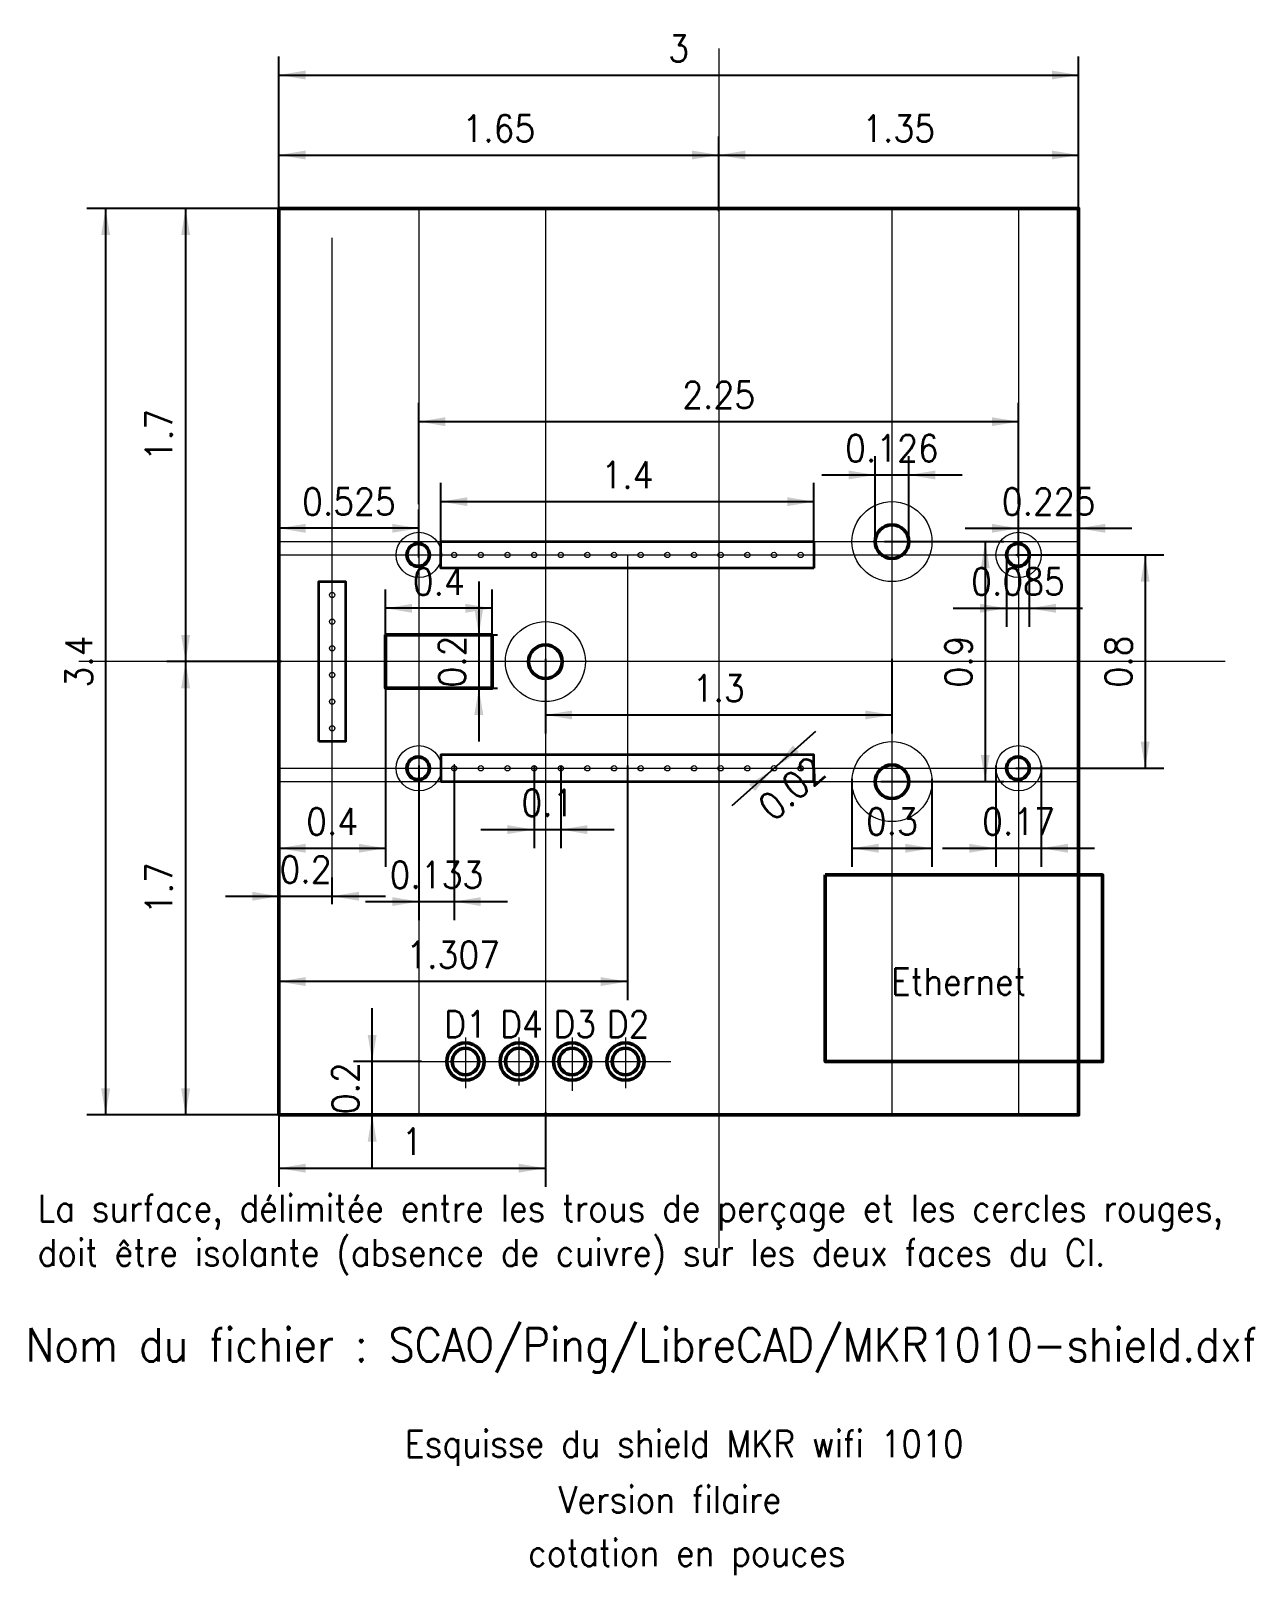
# Model space of a CAD drawing. Header units: inches. Extents: x -2.58 to 2.01, y -3.43 to 2.37.
import ezdxf

# ---------------------------------------------------------------- set-up
doc = ezdxf.new("R2010")
doc.units = ezdxf.units.IN
doc.header["$MEASUREMENT"] = 0
doc.linetypes.add('DASHDOT', pattern=[25.4, 12.7, -6.35, 0, -6.35])
for name, color, linetype, lineweight in [('axe', 7, 'DASHDOT', 13), ('connecteur', 7, 'CONTINUOUS', 35), ('cotation', 7, 'CONTINUOUS', 25), ('pupitre', 7, 'CONTINUOUS', 50), ('shield', 7, 'CONTINUOUS', 50), ('texte', 7, 'CONTINUOUS', 35), ('trous', 7, 'CONTINUOUS', 13), ('trous-fixation', 7, 'CONTINUOUS', 50), ('trous-garde', 1, 'CONTINUOUS', 15)]:
    doc.layers.add(name, color=color, linetype=linetype, lineweight=lineweight)
doc.styles.get("Standard").update_dxf_attribs({"font": 'standard'})
doc.dimstyles.get("Standard").update_dxf_attribs({"dimtxt": 0.1, "dimasz": 0.1, "dimexe": 0.07, "dimexo": -0.01, "dimgap": 0.05, "dimtad": 0, "dimtoh": 1, "dimdec": 3, "dimdsep": 46, "dimtxsty": 'standard', "dimcen": 0.09, "dimadec": 0, "dimazin": 0, "dimtfac": 1, "dimtdec": 4, "dimtofl": 0, "dimtmove": 0, "dimatfit": 3, "dimfxl": 1, "dimtolj": 1, "dimtzin": 0, "dimarcsym": 0})

# ---------------------------------------------------------------- blocks, each defined once
blk = doc.blocks.new('*D1')
at = {"layer": 'cotation', "color": 0, "linetype": 'ByBlock', "lineweight": -2}
blk.add_line((0.0505, -0.5394), (0.3646, -0.2606), dxfattribs=at)
for points in [[(0.2151, -0.3934), (0.2788, -0.3145), (0.3009, -0.3394)], [(0.2001, -0.4066), (0.1363, -0.4855), (0.1142, -0.4606)]]:
    blk.add_solid(points, dxfattribs=at)
at = {"layer": 'cotation', "color": 0, "linetype": 'CONTINUOUS', "lineweight": -2, "insert": (0.2739, -0.4748), "char_height": 0.1, "attachment_point": 5, "rotation": 41.58608}
blk.add_mtext('0.02', dxfattribs=at)
blk = doc.blocks.new('*D2')
at = {"layer": 'cotation', "color": 0, "linetype": 'ByBlock', "lineweight": -2}
for p, q in [((-1.65, 1.69), (-1.65, 2.27)), ((1.35, 1.69), (1.35, 2.27)), ((-1.65, 2.2), (1.35, 2.2))]:
    blk.add_line(p, q, dxfattribs=at)
for points in [[(-1.65, 2.2), (-1.55, 2.2167), (-1.55, 2.1833)], [(1.35, 2.2), (1.25, 2.1833), (1.25, 2.2167)]]:
    blk.add_solid(points, dxfattribs=at)
at = {"layer": 'cotation', "color": 0, "linetype": 'CONTINUOUS', "lineweight": -2, "insert": (-0.15, 2.3), "char_height": 0.1, "attachment_point": 5}
blk.add_mtext('3', dxfattribs=at)
blk = doc.blocks.new('*D3')
at = {"layer": 'cotation', "color": 0, "linetype": 'ByBlock', "lineweight": -2}
for p, q in [((-1.64, 1.7), (-2.37, 1.7)), ((-2.3, 1.7), (-2.3, -1.7)), ((-1.64, -1.7), (-2.37, -1.7))]:
    blk.add_line(p, q, dxfattribs=at)
for points in [[(-2.3, 1.7), (-2.2833, 1.6), (-2.3167, 1.6)], [(-2.3, -1.7), (-2.3167, -1.6), (-2.2833, -1.6)]]:
    blk.add_solid(points, dxfattribs=at)
at = {"layer": 'cotation', "color": 0, "linetype": 'CONTINUOUS', "lineweight": -2, "insert": (-2.4, 0), "char_height": 0.1, "attachment_point": 5, "rotation": 90}
blk.add_mtext('3.4', dxfattribs=at)
blk = doc.blocks.new('*D4')
at = {"layer": 'cotation', "color": 0, "linetype": 'ByBlock', "lineweight": -2}
for p, q in [((-1.64, 1.7), (-2.07, 1.7)), ((-2, 1.7), (-2, 0)), ((-1.64, 0), (-2.07, 0))]:
    blk.add_line(p, q, dxfattribs=at)
for points in [[(-2, 1.7), (-1.9833, 1.6), (-2.0167, 1.6)], [(-2, 0), (-2.0167, 0.1), (-1.9833, 0.1)]]:
    blk.add_solid(points, dxfattribs=at)
at = {"layer": 'cotation', "color": 0, "linetype": 'CONTINUOUS', "lineweight": -2, "insert": (-2.1, 0.85), "char_height": 0.1, "attachment_point": 5, "rotation": 90}
blk.add_mtext('1.7', dxfattribs=at)
blk = doc.blocks.new('*D5')
at = {"layer": 'cotation', "color": 0, "linetype": 'ByBlock', "lineweight": -2}
for p, q in [((-1.64, 0), (-2.07, 0)), ((-2, 0), (-2, -1.7)), ((-1.64, -1.7), (-2.07, -1.7))]:
    blk.add_line(p, q, dxfattribs=at)
for points in [[(-2, 0), (-1.9833, -0.1), (-2.0167, -0.1)], [(-2, -1.7), (-2.0167, -1.6), (-1.9833, -1.6)]]:
    blk.add_solid(points, dxfattribs=at)
at = {"layer": 'cotation', "color": 0, "linetype": 'CONTINUOUS', "lineweight": -2, "insert": (-2.1, -0.85), "char_height": 0.1, "attachment_point": 5, "rotation": 90}
blk.add_mtext('1.7', dxfattribs=at)
blk = doc.blocks.new('*D6')
at = {"layer": 'cotation', "color": 0, "linetype": 'ByBlock', "lineweight": -2}
for p, q in [((-1.25, 0.09), (-1.25, 0.27)), ((-0.85, 0.09), (-0.85, 0.27)), ((-0.85, 0.2), (-1.25, 0.2))]:
    blk.add_line(p, q, dxfattribs=at)
for points in [[(-1.25, 0.2), (-1.15, 0.2167), (-1.15, 0.1833)], [(-0.85, 0.2), (-0.95, 0.1833), (-0.95, 0.2167)]]:
    blk.add_solid(points, dxfattribs=at)
at = {"layer": 'cotation', "color": 0, "linetype": 'CONTINUOUS', "lineweight": -2, "insert": (-1.05, 0.3), "char_height": 0.1, "attachment_point": 5}
blk.add_mtext('0.4', dxfattribs=at)
blk = doc.blocks.new('*D7')
at = {"layer": 'cotation', "color": 0, "linetype": 'ByBlock', "lineweight": -2}
for p, q in [((-1.65, -0.91), (-1.65, -0.81)), ((-1.45, -0.91), (-1.45, -0.81)), ((-1.85, -0.88), (-1.25, -0.88))]:
    blk.add_line(p, q, dxfattribs=at)
for points in [[(-1.65, -0.88), (-1.75, -0.8967), (-1.75, -0.8633)], [(-1.45, -0.88), (-1.35, -0.8633), (-1.35, -0.8967)]]:
    blk.add_solid(points, dxfattribs=at)
at = {"layer": 'cotation', "color": 0, "linetype": 'CONTINUOUS', "lineweight": -2, "insert": (-1.55, -0.78), "char_height": 0.1, "attachment_point": 5}
blk.add_mtext('0.2', dxfattribs=at)
blk = doc.blocks.new('*D8')
at = {"layer": 'cotation', "color": 0, "linetype": 'ByBlock', "lineweight": -2}
for p, q in [((-1.65, 0.01), (-1.65, -0.77)), ((-1.25, 0.01), (-1.25, -0.77)), ((-1.65, -0.7), (-1.25, -0.7))]:
    blk.add_line(p, q, dxfattribs=at)
for points in [[(-1.65, -0.7), (-1.55, -0.6833), (-1.55, -0.7167)], [(-1.25, -0.7), (-1.35, -0.7167), (-1.35, -0.6833)]]:
    blk.add_solid(points, dxfattribs=at)
at = {"layer": 'cotation', "color": 0, "linetype": 'CONTINUOUS', "lineweight": -2, "insert": (-1.45, -0.6), "char_height": 0.1, "attachment_point": 5}
blk.add_mtext('0.4', dxfattribs=at)
blk = doc.blocks.new('*D9')
at = {"layer": 'cotation', "color": 0, "linetype": 'ByBlock', "lineweight": -2}
for p, q in [((-1.65, 1.69), (-1.65, 1.97)), ((0, 1.69), (0, 1.97)), ((-1.65, 1.9), (0, 1.9))]:
    blk.add_line(p, q, dxfattribs=at)
for points in [[(-1.65, 1.9), (-1.55, 1.9167), (-1.55, 1.8833)], [(0, 1.9), (-0.1, 1.8833), (-0.1, 1.9167)]]:
    blk.add_solid(points, dxfattribs=at)
at = {"layer": 'cotation', "color": 0, "linetype": 'CONTINUOUS', "lineweight": -2, "insert": (-0.825, 2), "char_height": 0.1, "attachment_point": 5}
blk.add_mtext('1.65', dxfattribs=at)
blk = doc.blocks.new('*D10')
at = {"layer": 'cotation', "color": 0, "linetype": 'ByBlock', "lineweight": -2}
for p, q in [((0, 1.69), (0, 1.97)), ((1.35, 1.69), (1.35, 1.97)), ((0, 1.9), (1.35, 1.9))]:
    blk.add_line(p, q, dxfattribs=at)
for points in [[(0, 1.9), (0.1, 1.9167), (0.1, 1.8833)], [(1.35, 1.9), (1.25, 1.8833), (1.25, 1.9167)]]:
    blk.add_solid(points, dxfattribs=at)
at = {"layer": 'cotation', "color": 0, "linetype": 'CONTINUOUS', "lineweight": -2, "insert": (0.675, 2), "char_height": 0.1, "attachment_point": 5}
blk.add_mtext('1.35', dxfattribs=at)
blk = doc.blocks.new('*D11')
at = {"layer": 'cotation', "color": 0, "linetype": 'ByBlock', "lineweight": -2}
for p, q in [((1.115, 0.4), (1.67, 0.4)), ((1.6, 0.4), (1.6, -0.4)), ((1.115, -0.4), (1.67, -0.4))]:
    blk.add_line(p, q, dxfattribs=at)
for points in [[(1.6, 0.4), (1.6167, 0.3), (1.5833, 0.3)], [(1.6, -0.4), (1.5833, -0.3), (1.6167, -0.3)]]:
    blk.add_solid(points, dxfattribs=at)
at = {"layer": 'cotation', "color": 0, "linetype": 'CONTINUOUS', "lineweight": -2, "insert": (1.5, 0), "char_height": 0.1, "attachment_point": 5, "rotation": 90}
blk.add_mtext('0.8', dxfattribs=at)
blk = doc.blocks.new('*D12')
at = {"layer": 'cotation', "color": 0, "linetype": 'ByBlock', "lineweight": -2}
for p, q in [((1.125, 0.39), (1.125, 0.57)), ((1.35, 0.39), (1.35, 0.57)), ((0.925, 0.5), (1.55, 0.5))]:
    blk.add_line(p, q, dxfattribs=at)
for points in [[(1.125, 0.5), (1.025, 0.4833), (1.025, 0.5167)], [(1.35, 0.5), (1.45, 0.5167), (1.45, 0.4833)]]:
    blk.add_solid(points, dxfattribs=at)
at = {"layer": 'cotation', "color": 0, "linetype": 'CONTINUOUS', "lineweight": -2, "insert": (1.2375, 0.6), "char_height": 0.1, "attachment_point": 5}
blk.add_mtext('0.225', dxfattribs=at)
blk = doc.blocks.new('*D13')
at = {"layer": 'cotation', "color": 0, "linetype": 'ByBlock', "lineweight": -2}
for p, q in [((-1.65, 0.39), (-1.65, 0.57)), ((-1.125, 0.39), (-1.125, 0.57)), ((-1.125, 0.5), (-1.65, 0.5))]:
    blk.add_line(p, q, dxfattribs=at)
for points in [[(-1.65, 0.5), (-1.55, 0.5167), (-1.55, 0.4833)], [(-1.125, 0.5), (-1.225, 0.4833), (-1.225, 0.5167)]]:
    blk.add_solid(points, dxfattribs=at)
at = {"layer": 'cotation', "color": 0, "linetype": 'CONTINUOUS', "lineweight": -2, "insert": (-1.3875, 0.6), "char_height": 0.1, "attachment_point": 5}
blk.add_mtext('0.525', dxfattribs=at)
blk = doc.blocks.new('*D14')
at = {"layer": 'cotation', "color": 0, "linetype": 'ByBlock', "lineweight": -2}
for p, q in [((0.6216, 0.45), (1.07, 0.45)), ((1, 0.45), (1, -0.45)), ((0.6084, -0.45), (1.07, -0.45))]:
    blk.add_line(p, q, dxfattribs=at)
for points in [[(1, 0.45), (1.0167, 0.35), (0.9833, 0.35)], [(1, -0.45), (0.9833, -0.35), (1.0167, -0.35)]]:
    blk.add_solid(points, dxfattribs=at)
at = {"layer": 'cotation', "color": 0, "linetype": 'CONTINUOUS', "lineweight": -2, "insert": (0.9, 0), "char_height": 0.1, "attachment_point": 5, "rotation": 90}
blk.add_mtext('0.9', dxfattribs=at)
blk = doc.blocks.new('*D15')
at = {"layer": 'cotation', "color": 0, "linetype": 'ByBlock', "lineweight": -2}
for p, q in [((-0.65, 0.01), (-0.65, -0.27)), ((0.65, 0.01), (0.65, -0.27)), ((-0.65, -0.2), (0.65, -0.2))]:
    blk.add_line(p, q, dxfattribs=at)
for points in [[(-0.65, -0.2), (-0.55, -0.1833), (-0.55, -0.2167)], [(0.65, -0.2), (0.55, -0.2167), (0.55, -0.1833)]]:
    blk.add_solid(points, dxfattribs=at)
at = {"layer": 'cotation', "color": 0, "linetype": 'CONTINUOUS', "lineweight": -2, "insert": (0, -0.1), "char_height": 0.1, "attachment_point": 5}
blk.add_mtext('1.3', dxfattribs=at)
blk = doc.blocks.new('*D16')
at = {"layer": 'cotation', "color": 0, "linetype": 'ByBlock', "lineweight": -2}
for p, q in [((0.5, -0.44), (0.5, -0.77)), ((0.8, -0.44), (0.8, -0.77)), ((0.5, -0.7), (0.8, -0.7))]:
    blk.add_line(p, q, dxfattribs=at)
for points in [[(0.5, -0.7), (0.6, -0.6833), (0.6, -0.7167)], [(0.8, -0.7), (0.7, -0.7167), (0.7, -0.6833)]]:
    blk.add_solid(points, dxfattribs=at)
at = {"layer": 'cotation', "color": 0, "linetype": 'CONTINUOUS', "lineweight": -2, "insert": (0.65, -0.6), "char_height": 0.1, "attachment_point": 5}
blk.add_mtext('0.3', dxfattribs=at)
blk = doc.blocks.new('*D17')
at = {"layer": 'cotation', "color": 0, "linetype": 'ByBlock', "lineweight": -2}
for p, q in [((-1.125, 0.59), (-1.125, 0.97)), ((1.125, 0.59), (1.125, 0.97)), ((-1.125, 0.9), (1.125, 0.9))]:
    blk.add_line(p, q, dxfattribs=at)
for points in [[(-1.125, 0.9), (-1.025, 0.9167), (-1.025, 0.8833)], [(1.125, 0.9), (1.025, 0.8833), (1.025, 0.9167)]]:
    blk.add_solid(points, dxfattribs=at)
at = {"layer": 'cotation', "color": 0, "linetype": 'CONTINUOUS', "lineweight": -2, "insert": (0, 1), "char_height": 0.1, "attachment_point": 5}
blk.add_mtext('2.25', dxfattribs=at)
blk = doc.blocks.new('*D18')
at = {"layer": 'cotation', "color": 0, "linetype": 'ByBlock', "lineweight": -2}
for p, q in [((0.587, 0.44), (0.587, 0.77)), ((0.713, 0.44), (0.713, 0.77)), ((0.387, 0.7), (0.913, 0.7))]:
    blk.add_line(p, q, dxfattribs=at)
for points in [[(0.587, 0.7), (0.487, 0.6833), (0.487, 0.7167)], [(0.713, 0.7), (0.813, 0.7167), (0.813, 0.6833)]]:
    blk.add_solid(points, dxfattribs=at)
at = {"layer": 'cotation', "color": 0, "linetype": 'CONTINUOUS', "lineweight": -2, "insert": (0.65, 0.8), "char_height": 0.1, "attachment_point": 5}
blk.add_mtext('0.126', dxfattribs=at)
blk = doc.blocks.new('*D19')
at = {"layer": 'cotation', "color": 0, "linetype": 'ByBlock', "lineweight": -2}
for p, q in [((1.0801, 0.41), (1.0801, 0.13)), ((1.1651, 0.41), (1.1651, 0.13)), ((0.8801, 0.2), (1.3651, 0.2))]:
    blk.add_line(p, q, dxfattribs=at)
for points in [[(1.0801, 0.2), (0.9801, 0.1833), (0.9801, 0.2167)], [(1.1651, 0.2), (1.2651, 0.2167), (1.2651, 0.1833)]]:
    blk.add_solid(points, dxfattribs=at)
at = {"layer": 'cotation', "color": 0, "linetype": 'CONTINUOUS', "lineweight": -2, "insert": (1.1226, 0.3), "char_height": 0.1, "attachment_point": 5}
blk.add_mtext('0.085', dxfattribs=at)
blk = doc.blocks.new('*D20')
at = {"layer": 'cotation', "color": 0, "linetype": 'ByBlock', "lineweight": -2}
for p, q in [((-1.0425, 0.44), (-1.0425, 0.67)), ((0.3575, 0.44), (0.3575, 0.67)), ((-1.0425, 0.6), (0.3575, 0.6))]:
    blk.add_line(p, q, dxfattribs=at)
for points in [[(-1.0425, 0.6), (-0.9425, 0.6167), (-0.9425, 0.5833)], [(0.3575, 0.6), (0.2575, 0.5833), (0.2575, 0.6167)]]:
    blk.add_solid(points, dxfattribs=at)
at = {"layer": 'cotation', "color": 0, "linetype": 'CONTINUOUS', "lineweight": -2, "insert": (-0.3425, 0.7), "char_height": 0.1, "attachment_point": 5}
blk.add_mtext('1.4', dxfattribs=at)
blk = doc.blocks.new('*D21')
at = {"layer": 'cotation', "color": 0, "linetype": 'ByBlock', "lineweight": -2}
for p, q in [((-0.6924, -0.39), (-0.6924, -0.7)), ((-0.5924, -0.39), (-0.5924, -0.7)), ((-0.8924, -0.63), (-0.3924, -0.63))]:
    blk.add_line(p, q, dxfattribs=at)
for points in [[(-0.6924, -0.63), (-0.7924, -0.6467), (-0.7924, -0.6133)], [(-0.5924, -0.63), (-0.4924, -0.6133), (-0.4924, -0.6467)]]:
    blk.add_solid(points, dxfattribs=at)
at = {"layer": 'cotation', "color": 0, "linetype": 'CONTINUOUS', "lineweight": -2, "insert": (-0.6424, -0.53), "char_height": 0.1, "attachment_point": 5}
blk.add_mtext('0.1', dxfattribs=at)
blk = doc.blocks.new('*D22')
at = {"layer": 'cotation', "color": 0, "linetype": 'ByBlock', "lineweight": -2}
for p, q in [((1.04, -0.39), (1.04, -0.77)), ((1.21, -0.39), (1.21, -0.77)), ((0.84, -0.7), (1.41, -0.7))]:
    blk.add_line(p, q, dxfattribs=at)
for points in [[(1.04, -0.7), (0.94, -0.7167), (0.94, -0.6833)], [(1.21, -0.7), (1.31, -0.6833), (1.31, -0.7167)]]:
    blk.add_solid(points, dxfattribs=at)
at = {"layer": 'cotation', "color": 0, "linetype": 'CONTINUOUS', "lineweight": -2, "insert": (1.125, -0.6), "char_height": 0.1, "attachment_point": 5}
blk.add_mtext('0.17', dxfattribs=at)
blk = doc.blocks.new('*D23')
at = {"layer": 'cotation', "color": 0, "linetype": 'ByBlock', "lineweight": -2}
for p, q in [((-0.9, 0.3), (-0.9, -0.3)), ((-1.135, 0.1), (-0.83, 0.1)), ((-1.135, -0.1), (-0.83, -0.1))]:
    blk.add_line(p, q, dxfattribs=at)
for points in [[(-0.9, 0.1), (-0.9167, 0.2), (-0.8833, 0.2)], [(-0.9, -0.1), (-0.8833, -0.2), (-0.9167, -0.2)]]:
    blk.add_solid(points, dxfattribs=at)
at = {"layer": 'cotation', "color": 0, "linetype": 'CONTINUOUS', "lineweight": -2, "insert": (-1, 0), "char_height": 0.1, "attachment_point": 5, "rotation": 90}
blk.add_mtext('0.2', dxfattribs=at)
blk = doc.blocks.new('*D24')
at = {"layer": 'cotation', "color": 0, "linetype": 'ByBlock', "lineweight": -2}
for p, q in [((-1.65, -1.69), (-1.65, -1.97)), ((-0.65, -1.69), (-0.65, -1.97)), ((-1.65, -1.9), (-0.65, -1.9))]:
    blk.add_line(p, q, dxfattribs=at)
for points in [[(-1.65, -1.9), (-1.55, -1.8833), (-1.55, -1.9167)], [(-0.65, -1.9), (-0.75, -1.9167), (-0.75, -1.8833)]]:
    blk.add_solid(points, dxfattribs=at)
at = {"layer": 'cotation', "color": 0, "linetype": 'CONTINUOUS', "lineweight": -2, "insert": (-1.15, -1.8), "char_height": 0.1, "attachment_point": 5}
blk.add_mtext('1', dxfattribs=at)
blk = doc.blocks.new('*D25')
at = {"layer": 'cotation', "color": 0, "linetype": 'ByBlock', "lineweight": -2}
for p, q in [((-1.3, -1.9), (-1.3, -1.3)), ((-1.115, -1.5), (-1.37, -1.5)), ((-1.115, -1.7), (-1.37, -1.7))]:
    blk.add_line(p, q, dxfattribs=at)
for points in [[(-1.3, -1.5), (-1.3167, -1.4), (-1.2833, -1.4)], [(-1.3, -1.7), (-1.2833, -1.8), (-1.3167, -1.8)]]:
    blk.add_solid(points, dxfattribs=at)
at = {"layer": 'cotation', "color": 0, "linetype": 'CONTINUOUS', "lineweight": -2, "insert": (-1.4, -1.6), "char_height": 0.1, "attachment_point": 5, "rotation": 90}
blk.add_mtext('0.2', dxfattribs=at)
blk = doc.blocks.new('*D26')
at = {"layer": 'cotation', "color": 0, "linetype": 'ByBlock', "lineweight": -2}
for p, q in [((-1.125, -0.39), (-1.125, -0.97)), ((-0.9925, -0.39), (-0.9925, -0.97)), ((-1.325, -0.9), (-0.7925, -0.9))]:
    blk.add_line(p, q, dxfattribs=at)
for points in [[(-1.125, -0.9), (-1.225, -0.9167), (-1.225, -0.8833)], [(-0.9925, -0.9), (-0.8925, -0.8833), (-0.8925, -0.9167)]]:
    blk.add_solid(points, dxfattribs=at)
at = {"layer": 'cotation', "color": 0, "linetype": 'CONTINUOUS', "lineweight": -2, "insert": (-1.0588, -0.8), "char_height": 0.1, "attachment_point": 5}
blk.add_mtext('0.133', dxfattribs=at)
blk = doc.blocks.new('*D27')
at = {"layer": 'cotation', "color": 0, "linetype": 'ByBlock', "lineweight": -2}
for p, q in [((-1.65, -0.39), (-1.65, -1.27)), ((-0.3425, -0.39), (-0.3425, -1.27)), ((-0.3425, -1.2), (-1.65, -1.2))]:
    blk.add_line(p, q, dxfattribs=at)
for points in [[(-1.65, -1.2), (-1.55, -1.1833), (-1.55, -1.2167)], [(-0.3425, -1.2), (-0.4425, -1.2167), (-0.4425, -1.1833)]]:
    blk.add_solid(points, dxfattribs=at)
at = {"layer": 'cotation', "color": 0, "linetype": 'CONTINUOUS', "lineweight": -2, "insert": (-0.9962, -1.1), "char_height": 0.1, "attachment_point": 5}
blk.add_mtext('1.307', dxfattribs=at)

msp = doc.modelspace()

# ---------------------------------------------------------------- linework, layer by layer
at = {"layer": 'axe'}
for p, q in [((0, 2.3), (0, -2.2)), ((-1.125, 1.7), (-1.125, -1.7)), ((-0.65, 1.7), (-0.65, -1.7)), ((0.65, 1.7), (0.65, -1.7)), ((1.125, 1.7), (1.125, -1.7)), ((-1.45, -0.88), (-1.45, 1.59)), ((-1.65, 0.45), (1.35, 0.45)), ((-1.65, 0.4), (1.35, 0.4)), ((-0.3425, 0.4), (-0.3425, -0.4)), ((-1.45, -0.39), (-1.45, 0.31)), ((-1.65, 0), (-2.4, 0)), ((1.9001, 0), (-1.6999, 0)), ((-1.65, -0.4), (1.35, -0.4)), ((-0.9925, -0.3849), (-0.9925, -0.4153)), ((-1.65, -0.45), (1.35, -0.45)), ((-0.95, -1.41), (-0.95, -1.6)), ((-0.75, -1.41), (-0.75, -1.59)), ((-0.65, -1.41), (-0.65, -1.6)), ((-0.55, -1.41), (-0.55, -1.61)), ((-0.35, -1.41), (-0.35, -1.6)), ((-1.17, -1.5), (-0.18, -1.5))]:
    msp.add_line(p, q, dxfattribs=at)
at = {"layer": 'connecteur'}
for points in [[(0.3575, 0.35), (-1.0425, 0.35), (-1.0425, 0.45), (0.3575, 0.45)], [(-1.5, -0.3), (-1.5, 0.3), (-1.4, 0.3), (-1.4, -0.3)], [(-1.0425, -0.45), (0.3575, -0.45), (0.3575, -0.35), (-1.0425, -0.35)]]:
    msp.add_lwpolyline(points, close=True, dxfattribs=at)
at = {"layer": 'pupitre'}
for centre, radius in [((-0.95, -1.5), 0.07), ((-0.75, -1.5), 0.07), ((-0.55, -1.5), 0.07), ((-0.35, -1.5), 0.07), ((-0.95, -1.5), 0.05), ((-0.75, -1.5), 0.05), ((-0.55, -1.5), 0.05), ((-0.35, -1.5), 0.05)]:
    msp.add_circle(centre, radius, dxfattribs=at)
at = {"layer": 'shield'}
for points in [[(-1.65, 1.7), (1.35, 1.7), (1.35, -1.7), (-1.65, -1.7)], [(-1.25, 0.1), (-0.85, 0.1), (-0.85, -0.1), (-1.25, -0.1)], [(0.4, -0.8), (1.44, -0.8), (1.44, -1.5), (0.4, -1.5)]]:
    msp.add_lwpolyline(points, close=True, dxfattribs=at)
at = {"layer": 'trous'}
for centre in [(-0.9924, 0.4), (-0.8924, 0.4), (-0.7924, 0.4), (-0.6924, 0.4), (-0.5924, 0.4), (-0.4924, 0.4), (-0.3924, 0.4), (-0.2924, 0.4), (-0.1924, 0.4), (-0.0924, 0.4), (0.0076, 0.4), (0.1076, 0.4), (0.2076, 0.4), (0.3076, 0.4), (-1.45, 0.25), (-1.45, 0.15), (-1.45, 0.05), (-1.45, -0.05), (-1.45, -0.15), (-1.45, -0.25), (-0.9924, -0.4), (-0.8924, -0.4), (-0.7924, -0.4), (-0.6924, -0.4), (-0.5924, -0.4), (-0.4924, -0.4), (-0.3924, -0.4), (-0.2924, -0.4), (-0.1924, -0.4), (-0.0924, -0.4), (0.0076, -0.4), (0.1076, -0.4), (0.2076, -0.4), (0.3076, -0.4)]:
    msp.add_circle(centre, 0.01, dxfattribs=at)
at = {"layer": 'trous-fixation'}
for centre, radius in [((0.65, 0.45), 0.063), ((-1.1274, 0.4), 0.0425), ((1.1226, 0.4), 0.0425), ((-0.65, 0), 0.063), ((-1.1274, -0.4), 0.0425), ((0.65, -0.45), 0.063), ((1.1226, -0.4), 0.0425)]:
    msp.add_circle(centre, radius, dxfattribs=at)
at = {"layer": 'trous-garde'}
for centre, radius in [((0.65, 0.45), 0.15), ((-1.125, 0.4), 0.085), ((1.125, 0.4), 0.085), ((-0.65, 0), 0.15), ((-1.125, -0.4), 0.085), ((0.65, -0.45), 0.15), ((1.125, -0.4), 0.085)]:
    msp.add_circle(centre, radius, dxfattribs=at)

# ---------------------------------------------------------------- texts
at = {"layer": 'pupitre', "insert": (-0.1292, -2.95), "char_height": 0.1, "width": 2.241819, "attachment_point": 5}
msp.add_mtext('Esquisse du shield MKR wifi 1010', dxfattribs=at)
at = {"layer": 'texte'}
for s, insert, char_height, width, attachment_point in [('Ethernet', (0.9, -1.2), 0.1, 0.555556, 5), ('D1', (-0.95, -1.36), 0.1, 0.111111, 5), ('D4', (-0.74, -1.36), 0.1, 0.144444, 5), ('D3', (-0.54, -1.36), 0.1, 0.133333, 5), ('D2', (-0.34, -1.36), 0.1, 0.133333, 5), ('La surface, délimitée entre les trous de perçage et les cercles rouges,\\Pdoit être isolante (absence de cuivre) sur les deux faces du CI.', (-2.5556, -2), 0.1, 5.014117, 1), ('Nom du fichier : SCAO/Ping/LibreCAD/MKR1010-shield.dxf', (-2.6, -2.5), 0.125, 4.84727, 1), ('Version filaire', (-0.1831, -3.1428), 0.1, 0.952816, 5), ('cotation en pouces', (-0.7151, -3.2928), 0.1, 1.272222, 1)]:
    msp.add_mtext(s, dxfattribs=dict(at, insert=insert, char_height=char_height, width=width, attachment_point=attachment_point))

# ---------------------------------------------------------------- dimensions: what is measured, and where the dimension line sits
at = {"layer": 'cotation'}
for base, p1, p2, picture, middle in [((1.35, 2.2), (-1.65, 1.7), (1.35, 1.7), '*D2', (-0.15, 2.3)), ((0, 1.9), (-1.65, 1.7), (0, 1.7), '*D9', (-0.825, 2)), ((1.35, 1.9), (0, 1.7), (1.35, 1.7), '*D10', (0.675, 2)), ((1.125, 0.9), (-1.125, 0.6), (1.125, 0.6), '*D17', (0, 1)), ((0.713, 0.7), (0.587, 0.45), (0.713, 0.45), '*D18', (0.65, 0.8)), ((0.3575, 0.6), (-1.0425, 0.45), (0.3575, 0.45), '*D20', (-0.3425, 0.7)), ((-1.65, 0.5), (-1.125, 0.4), (-1.65, 0.4), '*D13', (-1.3875, 0.6)), ((1.35, 0.5), (1.125, 0.4), (1.35, 0.4), '*D12', (1.2375, 0.6)), ((1.1651, 0.2), (1.0801, 0.4), (1.1651, 0.4), '*D19', (1.1226, 0.3)), ((-1.25, 0.2), (-0.85, 0.1), (-1.25, 0.1), '*D6', (-1.05, 0.3)), ((-1.25, -0.7), (-1.65, 0), (-1.25, 0), '*D8', (-1.45, -0.6)), ((0.65, -0.2), (-0.65, 0), (0.65, 0), '*D15', (0, -0.1)), ((-1.65, -1.2), (-0.3425, -0.4), (-1.65, -0.4), '*D27', (-0.99625, -1.1)), ((-0.9925, -0.9), (-1.125, -0.4), (-0.9925, -0.4), '*D26', (-1.05875, -0.8)), ((-0.5924, -0.63), (-0.6924, -0.4), (-0.5924, -0.4), '*D21', (-0.6424, -0.53)), ((1.21, -0.7), (1.04, -0.4), (1.21, -0.4), '*D22', (1.125, -0.6)), ((0.8, -0.7), (0.5, -0.45), (0.8, -0.45), '*D16', (0.65, -0.6)), ((-1.45, -0.88), (-1.65, -0.9), (-1.45, -0.9), '*D7', (-1.55, -0.78)), ((-0.65, -1.9), (-1.65, -1.7), (-0.65, -1.7), '*D24', (-1.15, -1.8))]:
    dim = msp.add_linear_dim(base=base, p1=p1, p2=p2, dimstyle='Standard', dxfattribs=at)
    dim.commit()
    dim.dimension.update_dxf_attribs({"geometry": picture, "text_midpoint": middle})
for base, p1, p2, picture, middle in [((-2.3, -1.7), (-1.65, 1.7), (-1.65, -1.7), '*D3', (-2.4, 0)), ((-2, 0), (-1.65, 1.7), (-1.65, 0), '*D4', (-2.1, 0.85)), ((1, -0.45), (0.6316, 0.45), (0.6184, -0.45), '*D14', (0.9, 0)), ((1.6, -0.4), (1.125, 0.4), (1.125, -0.4), '*D11', (1.5, 0)), ((-0.9, -0.1), (-1.125, 0.1), (-1.125, -0.1), '*D23', (-1, 0)), ((-2, -1.7), (-1.65, 0), (-1.65, -1.7), '*D5', (-2.1, -0.85)), ((-1.3, -1.5), (-1.125, -1.7), (-1.125, -1.5), '*D25', (-1.4, -1.6))]:
    dim = msp.add_linear_dim(base=base, p1=p1, p2=p2, angle=90, dimstyle='Standard', dxfattribs=at)
    dim.commit()
    dim.dimension.update_dxf_attribs({"geometry": picture, "text_midpoint": middle})
dim = msp.add_diameter_dim_2p(p1=(0.2001, -0.4066), p2=(0.2151, -0.3934), dimstyle='Standard', dxfattribs=at)
dim.commit()
dim.dimension.update_dxf_attribs({"geometry": '*D1', "text_midpoint": (0.2739, -0.4748)})

doc.saveas('drawing.dxf')
